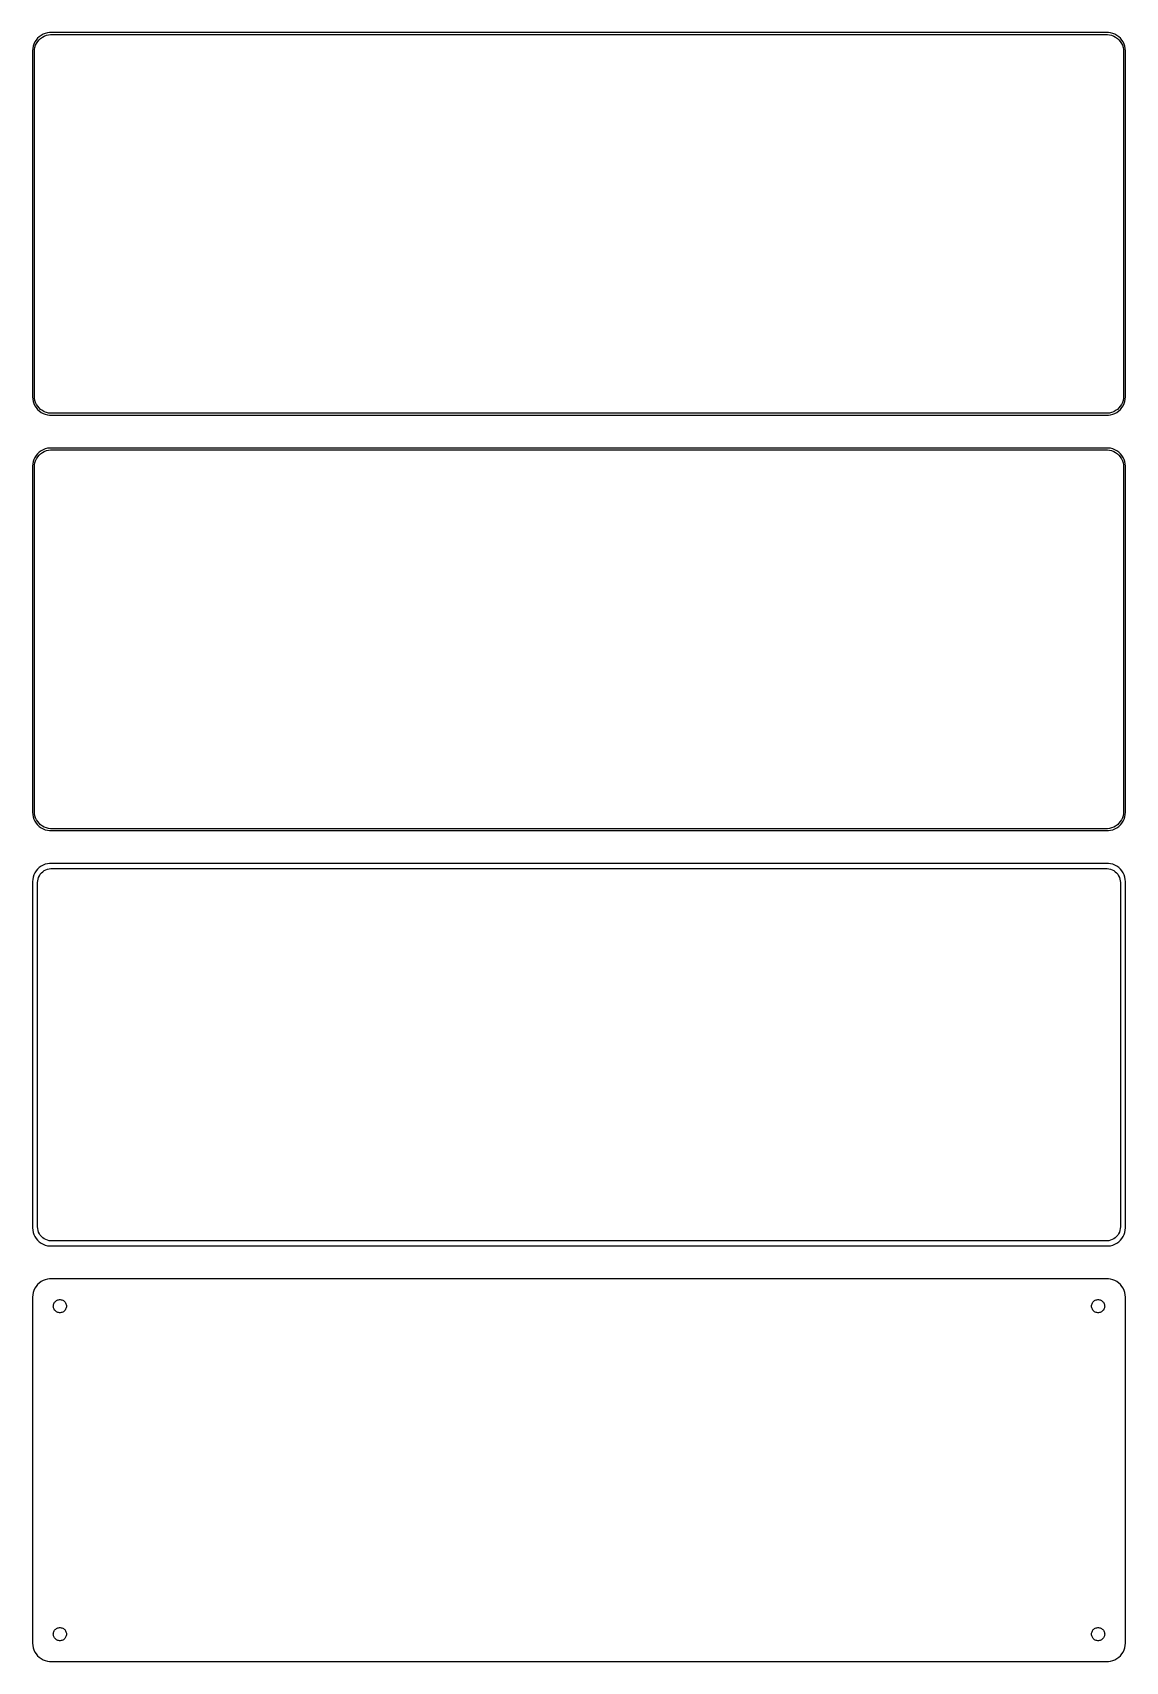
# Model space of a CAD drawing. Header units: metres. Extents: x -150 to 150, y 290 to 736.
import ezdxf

# ---------------------------------------------------------------- set-up
doc = ezdxf.new("R2010")
doc.units = ezdxf.units.M

msp = doc.modelspace()

# ---------------------------------------------------------------- linework, layer by layer
for p, q in [((-149.649, 733.341), (-149.843, 732.743)), ((-149.382, 733.909), (-149.649, 733.341)), ((-149.045, 734.439), (-149.382, 733.909)), ((-149.166, 732.999), (-148.912, 733.538)), ((-148.645, 734.923), (-149.045, 734.439)), ((-148.912, 733.538), (-148.593, 734.042)), ((-148.187, 735.353), (-148.645, 734.923)), ((-148.593, 734.042), (-148.213, 734.502)), ((-148.213, 734.502), (-147.778, 734.91)), ((-147.679, 735.722), (-148.187, 735.353)), ((-147.778, 734.91), (-147.295, 735.261)), ((-147.129, 736.024), (-147.679, 735.722)), ((-147.295, 735.261), (-146.772, 735.548)), ((-146.545, 736.255), (-147.129, 736.024)), ((-146.772, 735.548), (-146.218, 735.768)), ((-145.937, 736.411), (-146.545, 736.255)), ((-146.218, 735.768), (-145.64, 735.916)), ((-145.314, 736.49), (-145.937, 736.411)), ((-145.64, 735.916), (-145.048, 735.991)), ((145.314, 736.49), (-145.314, 736.49)), ((-145.048, 735.991), (145.048, 735.991)), ((145.048, 735.991), (145.64, 735.916)), ((145.937, 736.411), (145.314, 736.49)), ((145.64, 735.916), (146.218, 735.768)), ((146.545, 736.255), (145.937, 736.411)), ((146.218, 735.768), (146.772, 735.548)), ((147.129, 736.024), (146.545, 736.255)), ((146.772, 735.548), (147.295, 735.261)), ((147.679, 735.722), (147.129, 736.024)), ((147.295, 735.261), (147.778, 734.91)), ((148.187, 735.353), (147.679, 735.722)), ((147.778, 734.91), (148.213, 734.502)), ((148.645, 734.923), (148.187, 735.353)), ((148.213, 734.502), (148.593, 734.042)), ((148.593, 734.042), (148.912, 733.538)), ((149.045, 734.439), (148.645, 734.923)), ((148.912, 733.538), (149.166, 732.999)), ((149.382, 733.909), (149.045, 734.439)), ((149.649, 733.341), (149.382, 733.909)), ((149.843, 732.743), (149.649, 733.341)), ((-149.961, 732.127), (-150, 731.5)), ((-150, 731.5), (-150, 636.5)), ((-149.843, 732.743), (-149.961, 732.127)), ((-149.5, 731.25), (-149.463, 731.845)), ((-149.5, 636.75), (-149.5, 731.25)), ((-149.463, 731.845), (-149.351, 732.431)), ((-149.351, 732.431), (-149.166, 732.999)), ((149.166, 732.999), (149.351, 732.431)), ((149.351, 732.431), (149.463, 731.845)), ((149.463, 731.845), (149.5, 731.25)), ((149.5, 731.25), (149.5, 636.75)), ((149.961, 732.127), (149.843, 732.743)), ((150, 731.5), (149.961, 732.127)), ((150, 636.5), (150, 731.5)), ((-150, 636.5), (-149.961, 635.873)), ((-149.961, 635.873), (-149.843, 635.257)), ((-149.843, 635.257), (-149.649, 634.659)), ((-149.463, 636.155), (-149.5, 636.75)), ((-149.351, 635.569), (-149.463, 636.155)), ((-149.166, 635.001), (-149.351, 635.569)), ((-148.912, 634.462), (-149.166, 635.001)), ((149.166, 635.001), (148.912, 634.462)), ((149.351, 635.569), (149.166, 635.001)), ((149.463, 636.155), (149.351, 635.569)), ((149.5, 636.75), (149.463, 636.155)), ((149.649, 634.659), (149.843, 635.257)), ((149.843, 635.257), (149.961, 635.873)), ((149.961, 635.873), (150, 636.5)), ((-149.649, 634.659), (-149.382, 634.091)), ((-149.382, 634.091), (-149.045, 633.561)), ((-149.045, 633.561), (-148.645, 633.077)), ((-148.593, 633.958), (-148.912, 634.462)), ((-148.645, 633.077), (-148.187, 632.647)), ((-148.213, 633.498), (-148.593, 633.958)), ((-147.778, 633.09), (-148.213, 633.498)), ((-148.187, 632.647), (-147.679, 632.278)), ((-147.295, 632.739), (-147.778, 633.09)), ((-147.679, 632.278), (-147.129, 631.976)), ((-146.772, 632.452), (-147.295, 632.739)), ((-147.129, 631.976), (-146.545, 631.745)), ((-146.218, 632.232), (-146.772, 632.452)), ((-146.545, 631.745), (-145.937, 631.589)), ((-145.64, 632.084), (-146.218, 632.232)), ((-145.937, 631.589), (-145.314, 631.51)), ((-145.048, 632.009), (-145.64, 632.084)), ((-145.314, 631.51), (145.314, 631.51)), ((145.048, 632.009), (-145.048, 632.009)), ((145.64, 632.084), (145.048, 632.009)), ((145.314, 631.51), (145.937, 631.589)), ((146.218, 632.232), (145.64, 632.084)), ((145.937, 631.589), (146.545, 631.745)), ((146.772, 632.452), (146.218, 632.232)), ((146.545, 631.745), (147.129, 631.976)), ((147.295, 632.739), (146.772, 632.452)), ((147.129, 631.976), (147.679, 632.278)), ((147.778, 633.09), (147.295, 632.739)), ((147.679, 632.278), (148.187, 632.647)), ((148.213, 633.498), (147.778, 633.09)), ((148.187, 632.647), (148.645, 633.077)), ((148.593, 633.958), (148.213, 633.498)), ((148.912, 634.462), (148.593, 633.958)), ((148.645, 633.077), (149.045, 633.561)), ((149.045, 633.561), (149.382, 634.091)), ((149.382, 634.091), (149.649, 634.659)), ((-148.187, 621.353), (-148.645, 620.923)), ((-147.679, 621.722), (-148.187, 621.353)), ((-147.129, 622.024), (-147.679, 621.722)), ((-147.295, 621.261), (-146.772, 621.548)), ((-146.545, 622.255), (-147.129, 622.024)), ((-146.772, 621.548), (-146.218, 621.768)), ((-145.937, 622.411), (-146.545, 622.255)), ((-146.218, 621.768), (-145.64, 621.916)), ((-145.314, 622.49), (-145.937, 622.411)), ((-145.64, 621.916), (-145.048, 621.991)), ((145.314, 622.49), (-145.314, 622.49)), ((-145.048, 621.991), (145.048, 621.991)), ((145.048, 621.991), (145.64, 621.916)), ((145.937, 622.411), (145.314, 622.49)), ((145.64, 621.916), (146.218, 621.768)), ((146.545, 622.255), (145.937, 622.411)), ((146.218, 621.768), (146.772, 621.548)), ((147.129, 622.024), (146.545, 622.255)), ((146.772, 621.548), (147.295, 621.261)), ((147.679, 621.722), (147.129, 622.024)), ((148.187, 621.353), (147.679, 621.722)), ((148.645, 620.923), (148.187, 621.353)), ((-149.961, 618.127), (-150, 617.5)), ((-150, 617.5), (-150, 522.5)), ((-149.843, 618.743), (-149.961, 618.127)), ((-149.649, 619.341), (-149.843, 618.743)), ((-149.382, 619.909), (-149.649, 619.341)), ((-149.5, 617.25), (-149.463, 617.845)), ((-149.5, 522.75), (-149.5, 617.25)), ((-149.463, 617.845), (-149.351, 618.431)), ((-149.045, 620.439), (-149.382, 619.909)), ((-149.351, 618.431), (-149.166, 618.999)), ((-149.166, 618.999), (-148.912, 619.538)), ((-148.645, 620.923), (-149.045, 620.439)), ((-148.912, 619.538), (-148.593, 620.042)), ((-148.593, 620.042), (-148.213, 620.502)), ((-148.213, 620.502), (-147.778, 620.91)), ((-147.778, 620.91), (-147.295, 621.261)), ((147.295, 621.261), (147.778, 620.91)), ((147.778, 620.91), (148.213, 620.502)), ((148.213, 620.502), (148.593, 620.042)), ((148.593, 620.042), (148.912, 619.538)), ((149.045, 620.439), (148.645, 620.923)), ((148.912, 619.538), (149.166, 618.999)), ((149.382, 619.909), (149.045, 620.439)), ((149.166, 618.999), (149.351, 618.431)), ((149.351, 618.431), (149.463, 617.845)), ((149.649, 619.341), (149.382, 619.909)), ((149.463, 617.845), (149.5, 617.25)), ((149.5, 617.25), (149.5, 522.75)), ((149.843, 618.743), (149.649, 619.341)), ((149.961, 618.127), (149.843, 618.743)), ((150, 617.5), (149.961, 618.127)), ((150, 522.5), (150, 617.5)), ((-150, 522.5), (-149.961, 521.873)), ((-149.961, 521.873), (-149.843, 521.257)), ((-149.843, 521.257), (-149.649, 520.659)), ((-149.649, 520.659), (-149.382, 520.091)), ((-149.463, 522.155), (-149.5, 522.75)), ((-149.351, 521.569), (-149.463, 522.155)), ((-149.382, 520.091), (-149.045, 519.561)), ((-149.166, 521.001), (-149.351, 521.569)), ((-148.912, 520.462), (-149.166, 521.001)), ((-149.045, 519.561), (-148.645, 519.077)), ((-148.593, 519.958), (-148.912, 520.462)), ((-148.645, 519.077), (-148.187, 518.647)), ((-148.213, 519.498), (-148.593, 519.958)), ((-147.778, 519.09), (-148.213, 519.498)), ((-148.187, 518.647), (-147.679, 518.278)), ((-147.295, 518.739), (-147.778, 519.09)), ((-146.772, 518.452), (-147.295, 518.739)), ((147.295, 518.739), (146.772, 518.452)), ((147.778, 519.09), (147.295, 518.739)), ((147.679, 518.278), (148.187, 518.647)), ((148.213, 519.498), (147.778, 519.09)), ((148.187, 518.647), (148.645, 519.077)), ((148.593, 519.958), (148.213, 519.498)), ((148.912, 520.462), (148.593, 519.958)), ((148.645, 519.077), (149.045, 519.561)), ((149.166, 521.001), (148.912, 520.462)), ((149.045, 519.561), (149.382, 520.091)), ((149.351, 521.569), (149.166, 521.001)), ((149.463, 522.155), (149.351, 521.569)), ((149.382, 520.091), (149.649, 520.659)), ((149.5, 522.75), (149.463, 522.155)), ((149.649, 520.659), (149.843, 521.257)), ((149.843, 521.257), (149.961, 521.873)), ((149.961, 521.873), (150, 522.5)), ((-147.679, 518.278), (-147.129, 517.976)), ((-147.129, 517.976), (-146.545, 517.745)), ((-146.218, 518.232), (-146.772, 518.452)), ((-146.545, 517.745), (-145.937, 517.589)), ((-145.64, 518.084), (-146.218, 518.232)), ((-145.937, 517.589), (-145.314, 517.51)), ((-145.048, 518.009), (-145.64, 518.084)), ((-145.314, 517.51), (145.314, 517.51)), ((145.048, 518.009), (-145.048, 518.009)), ((145.64, 518.084), (145.048, 518.009)), ((145.314, 517.51), (145.937, 517.589)), ((146.218, 518.232), (145.64, 518.084)), ((145.937, 517.589), (146.545, 517.745)), ((146.772, 518.452), (146.218, 518.232)), ((146.545, 517.745), (147.129, 517.976)), ((147.129, 517.976), (147.679, 518.278)), ((-149.649, 505.341), (-149.843, 504.743)), ((-149.382, 505.909), (-149.649, 505.341)), ((-149.045, 506.439), (-149.382, 505.909)), ((-148.645, 506.923), (-149.045, 506.439)), ((-148.187, 507.353), (-148.645, 506.923)), ((-148.348, 504.674), (-148.141, 505.114)), ((-147.679, 507.722), (-148.187, 507.353)), ((-148.141, 505.114), (-147.88, 505.524)), ((-147.88, 505.524), (-147.571, 505.899)), ((-147.129, 508.024), (-147.679, 507.722)), ((-147.571, 505.899), (-147.216, 506.231)), ((-147.216, 506.231), (-146.823, 506.517)), ((-146.545, 508.255), (-147.129, 508.024)), ((-146.823, 506.517), (-146.398, 506.751)), ((-145.937, 508.411), (-146.545, 508.255)), ((-146.398, 506.751), (-145.946, 506.93)), ((-145.946, 506.93), (-145.475, 507.051)), ((-145.314, 508.49), (-145.937, 508.411)), ((-145.475, 507.051), (-144.993, 507.112)), ((145.314, 508.49), (-145.314, 508.49)), ((-144.993, 507.112), (144.993, 507.112)), ((144.993, 507.112), (145.475, 507.051)), ((145.937, 508.411), (145.314, 508.49)), ((145.475, 507.051), (145.946, 506.93)), ((146.545, 508.255), (145.937, 508.411)), ((145.946, 506.93), (146.398, 506.751)), ((146.398, 506.751), (146.823, 506.517)), ((147.129, 508.024), (146.545, 508.255)), ((146.823, 506.517), (147.216, 506.231)), ((147.679, 507.722), (147.129, 508.024)), ((147.216, 506.231), (147.571, 505.899)), ((147.571, 505.899), (147.88, 505.524)), ((148.187, 507.353), (147.679, 507.722)), ((147.88, 505.524), (148.141, 505.114)), ((148.141, 505.114), (148.348, 504.674)), ((148.645, 506.923), (148.187, 507.353)), ((149.045, 506.439), (148.645, 506.923)), ((149.382, 505.909), (149.045, 506.439)), ((149.649, 505.341), (149.382, 505.909)), ((149.843, 504.743), (149.649, 505.341)), ((-149.961, 504.127), (-150, 503.5)), ((-150, 503.5), (-150, 408.5)), ((-149.843, 504.743), (-149.961, 504.127)), ((-148.619, 503.25), (-148.589, 503.735)), ((-148.619, 408.75), (-148.619, 503.25)), ((-148.589, 503.735), (-148.498, 504.212)), ((-148.498, 504.212), (-148.348, 504.674)), ((148.348, 504.674), (148.498, 504.212)), ((148.498, 504.212), (148.589, 503.735)), ((148.589, 503.735), (148.619, 503.25)), ((148.619, 503.25), (148.619, 408.75)), ((149.961, 504.127), (149.843, 504.743)), ((150, 503.5), (149.961, 504.127)), ((150, 408.5), (150, 503.5)), ((-150, 408.5), (-149.961, 407.873)), ((-149.961, 407.873), (-149.843, 407.257)), ((-149.843, 407.257), (-149.649, 406.659)), ((-148.589, 408.265), (-148.619, 408.75)), ((-148.498, 407.788), (-148.589, 408.265)), ((-148.348, 407.326), (-148.498, 407.788)), ((-148.141, 406.886), (-148.348, 407.326)), ((-147.88, 406.476), (-148.141, 406.886)), ((148.141, 406.886), (147.88, 406.476)), ((148.348, 407.326), (148.141, 406.886)), ((148.498, 407.788), (148.348, 407.326)), ((148.589, 408.265), (148.498, 407.788)), ((148.619, 408.75), (148.589, 408.265)), ((149.649, 406.659), (149.843, 407.257)), ((149.843, 407.257), (149.961, 407.873)), ((149.961, 407.873), (150, 408.5)), ((-149.649, 406.659), (-149.382, 406.091)), ((-149.382, 406.091), (-149.045, 405.561)), ((-149.045, 405.561), (-148.645, 405.077)), ((-148.645, 405.077), (-148.187, 404.647)), ((-148.187, 404.647), (-147.679, 404.278)), ((-147.571, 406.101), (-147.88, 406.476)), ((-147.679, 404.278), (-147.129, 403.976)), ((-147.216, 405.769), (-147.571, 406.101)), ((-146.823, 405.483), (-147.216, 405.769)), ((-147.129, 403.976), (-146.545, 403.745)), ((-146.398, 405.249), (-146.823, 405.483)), ((-146.545, 403.745), (-145.937, 403.589)), ((-145.946, 405.07), (-146.398, 405.249)), ((-145.475, 404.949), (-145.946, 405.07)), ((-145.937, 403.589), (-145.314, 403.51)), ((-144.993, 404.888), (-145.475, 404.949)), ((-145.314, 403.51), (145.314, 403.51)), ((144.993, 404.888), (-144.993, 404.888)), ((145.475, 404.949), (144.993, 404.888)), ((145.314, 403.51), (145.937, 403.589)), ((145.946, 405.07), (145.475, 404.949)), ((145.937, 403.589), (146.545, 403.745)), ((146.398, 405.249), (145.946, 405.07)), ((146.823, 405.483), (146.398, 405.249)), ((146.545, 403.745), (147.129, 403.976)), ((147.216, 405.769), (146.823, 405.483)), ((147.129, 403.976), (147.679, 404.278)), ((147.571, 406.101), (147.216, 405.769)), ((147.88, 406.476), (147.571, 406.101)), ((147.679, 404.278), (148.187, 404.647)), ((148.187, 404.647), (148.645, 405.077)), ((148.645, 405.077), (149.045, 405.561)), ((149.045, 405.561), (149.382, 406.091)), ((149.382, 406.091), (149.649, 406.659)), ((-148.187, 393.353), (-148.645, 392.923)), ((-147.679, 393.722), (-148.187, 393.353)), ((-147.129, 394.024), (-147.679, 393.722)), ((-146.545, 394.255), (-147.129, 394.024)), ((-145.937, 394.411), (-146.545, 394.255)), ((-145.314, 394.49), (-145.937, 394.411)), ((145.314, 394.49), (-145.314, 394.49)), ((145.937, 394.411), (145.314, 394.49)), ((146.545, 394.255), (145.937, 394.411)), ((147.129, 394.024), (146.545, 394.255)), ((147.679, 393.722), (147.129, 394.024)), ((148.187, 393.353), (147.679, 393.722)), ((148.645, 392.923), (148.187, 393.353)), ((-149.961, 390.127), (-150, 389.5)), ((-150, 389.5), (-150, 294.5)), ((-149.843, 390.743), (-149.961, 390.127)), ((-149.649, 391.341), (-149.843, 390.743)), ((-149.382, 391.909), (-149.649, 391.341)), ((-149.045, 392.439), (-149.382, 391.909)), ((-148.645, 392.923), (-149.045, 392.439)), ((149.045, 392.439), (148.645, 392.923)), ((149.382, 391.909), (149.045, 392.439)), ((149.649, 391.341), (149.382, 391.909)), ((149.843, 390.743), (149.649, 391.341)), ((149.961, 390.127), (149.843, 390.743)), ((150, 389.5), (149.961, 390.127)), ((150, 294.5), (150, 389.5)), ((-144.3, 387), (-144.286, 387.226)), ((-144.286, 386.774), (-144.3, 387)), ((-144.286, 387.226), (-144.243, 387.448)), ((-144.243, 386.552), (-144.286, 386.774)), ((-144.243, 387.448), (-144.174, 387.663)), ((-144.174, 386.337), (-144.243, 386.552)), ((-144.174, 387.663), (-144.077, 387.867)), ((-144.077, 386.133), (-144.174, 386.337)), ((-144.077, 387.867), (-143.956, 388.058)), ((-143.956, 385.942), (-144.077, 386.133)), ((-143.956, 388.058), (-143.812, 388.232)), ((-143.812, 385.768), (-143.956, 385.942)), ((-143.812, 388.232), (-143.647, 388.387)), ((-143.647, 385.613), (-143.812, 385.768)), ((-143.647, 388.387), (-143.464, 388.52)), ((-143.464, 385.48), (-143.647, 385.613)), ((-143.464, 388.52), (-143.266, 388.629)), ((-143.266, 385.371), (-143.464, 385.48)), ((-143.266, 388.629), (-143.056, 388.712)), ((-143.056, 385.288), (-143.266, 385.371)), ((-143.056, 388.712), (-142.837, 388.768)), ((-142.837, 385.232), (-143.056, 385.288)), ((-142.837, 388.768), (-142.613, 388.796)), ((-142.613, 385.204), (-142.837, 385.232)), ((-142.613, 388.796), (-142.387, 388.796)), ((-142.387, 385.204), (-142.613, 385.204)), ((-142.387, 388.796), (-142.163, 388.768)), ((-142.163, 385.232), (-142.387, 385.204)), ((-142.163, 388.768), (-141.944, 388.712)), ((-141.944, 385.288), (-142.163, 385.232)), ((-141.944, 388.712), (-141.734, 388.629)), ((-141.734, 385.371), (-141.944, 385.288)), ((-141.734, 388.629), (-141.536, 388.52)), ((-141.536, 385.48), (-141.734, 385.371)), ((-141.536, 388.52), (-141.353, 388.387)), ((-141.353, 385.613), (-141.536, 385.48)), ((-141.353, 388.387), (-141.188, 388.232)), ((-141.188, 385.768), (-141.353, 385.613)), ((-141.188, 388.232), (-141.044, 388.058)), ((-141.044, 385.942), (-141.188, 385.768)), ((-141.044, 388.058), (-140.923, 387.867)), ((-140.923, 386.133), (-141.044, 385.942)), ((-140.923, 387.867), (-140.826, 387.663)), ((-140.826, 386.337), (-140.923, 386.133)), ((-140.826, 387.663), (-140.757, 387.448)), ((-140.757, 386.552), (-140.826, 386.337)), ((-140.757, 387.448), (-140.714, 387.226)), ((-140.714, 386.774), (-140.757, 386.552)), ((-140.714, 387.226), (-140.7, 387)), ((-140.7, 387), (-140.714, 386.774)), ((140.7, 387), (140.714, 387.226)), ((140.714, 386.774), (140.7, 387)), ((140.714, 387.226), (140.757, 387.448)), ((140.757, 386.552), (140.714, 386.774)), ((140.757, 387.448), (140.826, 387.663)), ((140.826, 386.337), (140.757, 386.552)), ((140.826, 387.663), (140.923, 387.867)), ((140.923, 386.133), (140.826, 386.337)), ((140.923, 387.867), (141.044, 388.058)), ((141.044, 385.942), (140.923, 386.133)), ((141.044, 388.058), (141.188, 388.232)), ((141.188, 385.768), (141.044, 385.942)), ((141.188, 388.232), (141.353, 388.387)), ((141.353, 385.613), (141.188, 385.768)), ((141.353, 388.387), (141.536, 388.52)), ((141.536, 385.48), (141.353, 385.613)), ((141.536, 388.52), (141.734, 388.629)), ((141.734, 385.371), (141.536, 385.48)), ((141.734, 388.629), (141.944, 388.712)), ((141.944, 385.288), (141.734, 385.371)), ((141.944, 388.712), (142.163, 388.768)), ((142.163, 385.232), (141.944, 385.288)), ((142.163, 388.768), (142.387, 388.796)), ((142.387, 385.204), (142.163, 385.232)), ((142.387, 388.796), (142.613, 388.796)), ((142.613, 385.204), (142.387, 385.204)), ((142.613, 388.796), (142.837, 388.768)), ((142.837, 385.232), (142.613, 385.204)), ((142.837, 388.768), (143.056, 388.712)), ((143.056, 385.288), (142.837, 385.232)), ((143.056, 388.712), (143.266, 388.629)), ((143.266, 385.371), (143.056, 385.288)), ((143.266, 388.629), (143.464, 388.52)), ((143.464, 385.48), (143.266, 385.371)), ((143.464, 388.52), (143.647, 388.387)), ((143.647, 385.613), (143.464, 385.48)), ((143.647, 388.387), (143.812, 388.232)), ((143.812, 385.768), (143.647, 385.613)), ((143.812, 388.232), (143.956, 388.058)), ((143.956, 385.942), (143.812, 385.768)), ((143.956, 388.058), (144.077, 387.867)), ((144.077, 386.133), (143.956, 385.942)), ((144.077, 387.867), (144.174, 387.663)), ((144.174, 386.337), (144.077, 386.133)), ((144.174, 387.663), (144.243, 387.448)), ((144.243, 386.552), (144.174, 386.337)), ((144.243, 387.448), (144.286, 387.226)), ((144.286, 386.774), (144.243, 386.552)), ((144.286, 387.226), (144.3, 387)), ((144.3, 387), (144.286, 386.774)), ((-144.3, 297), (-144.286, 297.226)), ((-144.286, 296.774), (-144.3, 297)), ((-144.286, 297.226), (-144.243, 297.448)), ((-144.243, 296.552), (-144.286, 296.774)), ((-144.243, 297.448), (-144.174, 297.663)), ((-144.174, 296.337), (-144.243, 296.552)), ((-144.174, 297.663), (-144.077, 297.867)), ((-144.077, 296.133), (-144.174, 296.337)), ((-144.077, 297.867), (-143.956, 298.058)), ((-143.956, 295.942), (-144.077, 296.133)), ((-143.956, 298.058), (-143.812, 298.232)), ((-143.812, 295.768), (-143.956, 295.942)), ((-143.812, 298.232), (-143.647, 298.387)), ((-143.647, 295.613), (-143.812, 295.768)), ((-143.647, 298.387), (-143.464, 298.52)), ((-143.464, 295.48), (-143.647, 295.613)), ((-143.464, 298.52), (-143.266, 298.629)), ((-143.266, 295.371), (-143.464, 295.48)), ((-143.266, 298.629), (-143.056, 298.712)), ((-143.056, 295.288), (-143.266, 295.371)), ((-143.056, 298.712), (-142.837, 298.768)), ((-142.837, 295.232), (-143.056, 295.288)), ((-142.837, 298.768), (-142.613, 298.796)), ((-142.613, 295.204), (-142.837, 295.232)), ((-142.613, 298.796), (-142.387, 298.796)), ((-142.387, 295.204), (-142.613, 295.204)), ((-142.387, 298.796), (-142.163, 298.768)), ((-142.163, 295.232), (-142.387, 295.204)), ((-142.163, 298.768), (-141.944, 298.712)), ((-141.944, 295.288), (-142.163, 295.232)), ((-141.944, 298.712), (-141.734, 298.629)), ((-141.734, 295.371), (-141.944, 295.288)), ((-141.734, 298.629), (-141.536, 298.52)), ((-141.536, 295.48), (-141.734, 295.371)), ((-141.536, 298.52), (-141.353, 298.387)), ((-141.353, 295.613), (-141.536, 295.48)), ((-141.353, 298.387), (-141.188, 298.232)), ((-141.188, 295.768), (-141.353, 295.613)), ((-141.188, 298.232), (-141.044, 298.058)), ((-141.044, 295.942), (-141.188, 295.768)), ((-141.044, 298.058), (-140.923, 297.867)), ((-140.923, 296.133), (-141.044, 295.942)), ((-140.923, 297.867), (-140.826, 297.663)), ((-140.826, 296.337), (-140.923, 296.133)), ((-140.826, 297.663), (-140.757, 297.448)), ((-140.757, 296.552), (-140.826, 296.337)), ((-140.757, 297.448), (-140.714, 297.226)), ((-140.714, 296.774), (-140.757, 296.552)), ((-140.714, 297.226), (-140.7, 297)), ((-140.7, 297), (-140.714, 296.774)), ((140.7, 297), (140.714, 297.226)), ((140.714, 296.774), (140.7, 297)), ((140.714, 297.226), (140.757, 297.448)), ((140.757, 296.552), (140.714, 296.774)), ((140.757, 297.448), (140.826, 297.663)), ((140.826, 296.337), (140.757, 296.552)), ((140.826, 297.663), (140.923, 297.867)), ((140.923, 296.133), (140.826, 296.337)), ((140.923, 297.867), (141.044, 298.058)), ((141.044, 295.942), (140.923, 296.133)), ((141.044, 298.058), (141.188, 298.232)), ((141.188, 295.768), (141.044, 295.942)), ((141.188, 298.232), (141.353, 298.387)), ((141.353, 295.613), (141.188, 295.768)), ((141.353, 298.387), (141.536, 298.52)), ((141.536, 295.48), (141.353, 295.613)), ((141.536, 298.52), (141.734, 298.629)), ((141.734, 295.371), (141.536, 295.48)), ((141.734, 298.629), (141.944, 298.712)), ((141.944, 295.288), (141.734, 295.371)), ((141.944, 298.712), (142.163, 298.768)), ((142.163, 295.232), (141.944, 295.288)), ((142.163, 298.768), (142.387, 298.796)), ((142.387, 295.204), (142.163, 295.232)), ((142.387, 298.796), (142.613, 298.796)), ((142.613, 295.204), (142.387, 295.204)), ((142.613, 298.796), (142.837, 298.768)), ((142.837, 295.232), (142.613, 295.204)), ((142.837, 298.768), (143.056, 298.712)), ((143.056, 295.288), (142.837, 295.232)), ((143.056, 298.712), (143.266, 298.629)), ((143.266, 295.371), (143.056, 295.288)), ((143.266, 298.629), (143.464, 298.52)), ((143.464, 295.48), (143.266, 295.371)), ((143.464, 298.52), (143.647, 298.387)), ((143.647, 295.613), (143.464, 295.48)), ((143.647, 298.387), (143.812, 298.232)), ((143.812, 295.768), (143.647, 295.613)), ((143.812, 298.232), (143.956, 298.058)), ((143.956, 295.942), (143.812, 295.768)), ((143.956, 298.058), (144.077, 297.867)), ((144.077, 296.133), (143.956, 295.942)), ((144.077, 297.867), (144.174, 297.663)), ((144.174, 296.337), (144.077, 296.133)), ((144.174, 297.663), (144.243, 297.448)), ((144.243, 296.552), (144.174, 296.337)), ((144.243, 297.448), (144.286, 297.226)), ((144.286, 296.774), (144.243, 296.552)), ((144.286, 297.226), (144.3, 297)), ((144.3, 297), (144.286, 296.774)), ((-150, 294.5), (-149.961, 293.873)), ((-149.961, 293.873), (-149.843, 293.257)), ((-149.843, 293.257), (-149.649, 292.659)), ((-149.649, 292.659), (-149.382, 292.091)), ((-149.382, 292.091), (-149.045, 291.561)), ((-149.045, 291.561), (-148.645, 291.077)), ((-148.645, 291.077), (-148.187, 290.647)), ((-148.187, 290.647), (-147.679, 290.278)), ((147.679, 290.278), (148.187, 290.647)), ((148.187, 290.647), (148.645, 291.077)), ((148.645, 291.077), (149.045, 291.561)), ((149.045, 291.561), (149.382, 292.091)), ((149.382, 292.091), (149.649, 292.659)), ((149.649, 292.659), (149.843, 293.257)), ((149.843, 293.257), (149.961, 293.873)), ((149.961, 293.873), (150, 294.5)), ((-147.679, 290.278), (-147.129, 289.976)), ((-147.129, 289.976), (-146.545, 289.745)), ((-146.545, 289.745), (-145.937, 289.589)), ((-145.937, 289.589), (-145.314, 289.51)), ((-145.314, 289.51), (145.314, 289.51)), ((145.314, 289.51), (145.937, 289.589)), ((145.937, 289.589), (146.545, 289.745)), ((146.545, 289.745), (147.129, 289.976)), ((147.129, 289.976), (147.679, 290.278))]:
    msp.add_line(p, q)

doc.saveas('drawing.dxf')
